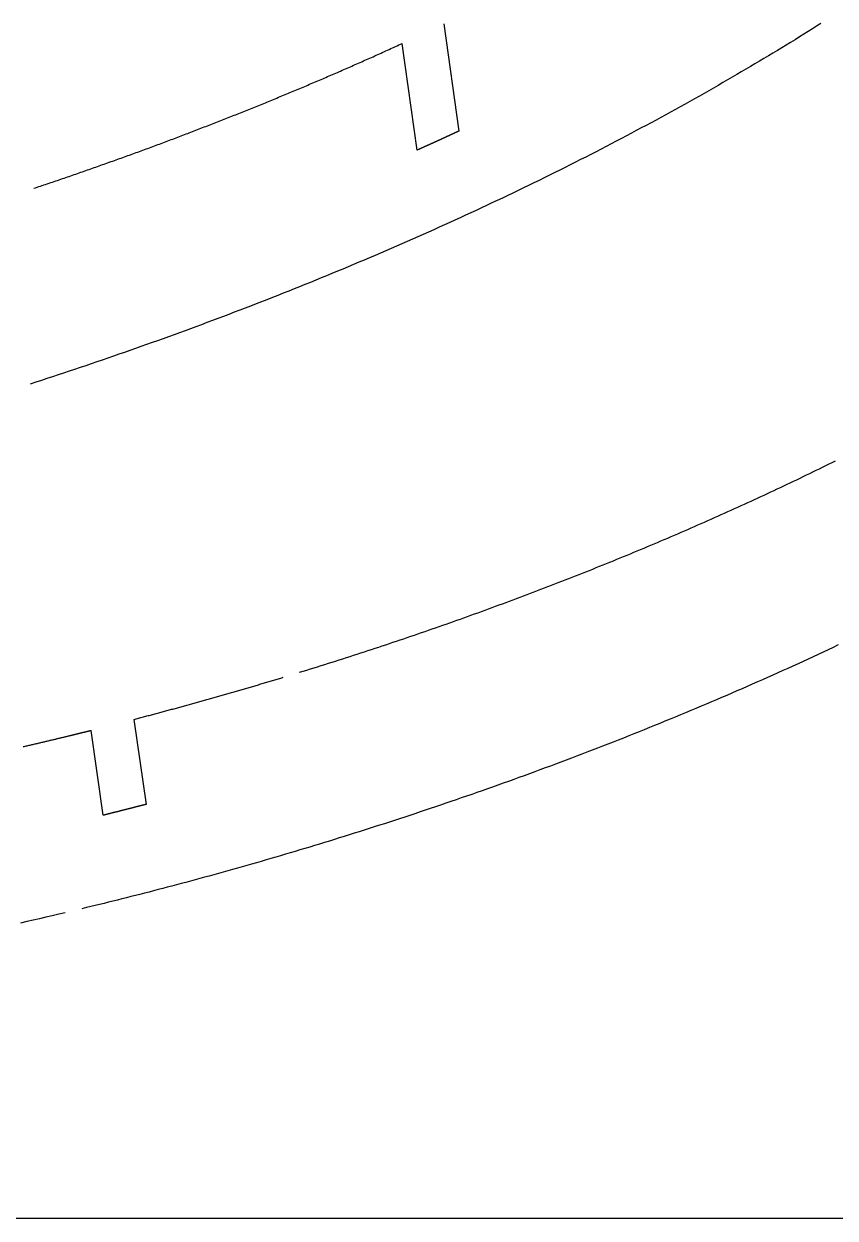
# Model space of a CAD drawing. Extents: x -513 to 387, y 75 to 375.
# Drawn here: x 304.8 to 351.9, y 75.3 to 144.6 of the extents above; entities that cross this region are included whole.
import ezdxf

# ---------------------------------------------------------------- set-up
doc = ezdxf.new("R2010")
doc.units = 0
doc.layers.get('0').update_dxf_attribs({"linetype": 'CONTINUOUS'})
doc.layers.add('CADRE', color=1, linetype='CONTINUOUS')

msp = doc.modelspace()

# ---------------------------------------------------------------- linework, layer by layer
for p, q in [((329.215, 144.57), (330.088, 138.351)), ((327.656, 137.24), (326.786, 143.432)), ((311.219, 104.207), (311.932, 99.277)), ((309.444, 98.645), (308.731, 103.571))]:
    msp.add_line(p, q)
for points in [[(351.094, 144.591, 0), (350.845, 144.434, 0), (350.596, 144.278, 0), (350.346, 144.122, 0), (350.095, 143.966, 0), (349.843, 143.81, 0), (349.59, 143.653, 0), (349.335, 143.497, 0), (349.08, 143.341, 0), (348.824, 143.185, 0), (348.567, 143.029, 0), (348.309, 142.873, 0), (348.049, 142.717, 0), (347.789, 142.561, 0), (347.528, 142.405, 0), (347.266, 142.249, 0), (347.003, 142.093, 0), (346.738, 141.937, 0), (346.473, 141.781, 0), (346.207, 141.625, 0), (345.94, 141.47, 0), (345.671, 141.314, 0), (345.402, 141.159, 0), (345.132, 141.003, 0), (344.861, 140.848, 0), (344.588, 140.692, 0), (344.315, 140.537, 0), (344.04, 140.382, 0), (343.765, 140.227, 0), (343.489, 140.072, 0), (343.211, 139.917, 0), (342.933, 139.762, 0), (342.653, 139.608, 0), (342.373, 139.453, 0), (342.091, 139.298, 0), (341.808, 139.144, 0), (341.525, 138.99, 0), (341.24, 138.836, 0), (340.954, 138.682, 0), (340.668, 138.528, 0), (340.38, 138.374, 0), (340.091, 138.22, 0), (339.801, 138.067, 0), (339.51, 137.914, 0), (339.218, 137.76, 0), (338.925, 137.607, 0), (338.631, 137.454, 0), (338.336, 137.301, 0), (338.04, 137.149, 0), (337.743, 136.996, 0), (337.445, 136.844, 0), (337.146, 136.692, 0), (336.846, 136.54, 0), (336.545, 136.389, 0), (336.244, 136.238, 0), (335.943, 136.087, 0), (335.641, 135.937, 0), (335.339, 135.788, 0), (335.037, 135.639, 0), (334.735, 135.49, 0), (334.432, 135.342, 0), (334.129, 135.195, 0), (333.825, 135.048, 0), (333.522, 134.901, 0), (333.218, 134.755, 0), (332.913, 134.61, 0), (332.609, 134.465, 0), (332.304, 134.32, 0), (331.999, 134.176, 0), (331.693, 134.033, 0), (331.388, 133.89, 0), (331.081, 133.747, 0), (330.775, 133.605, 0), (330.469, 133.464, 0), (330.162, 133.323, 0), (329.854, 133.182, 0), (329.547, 133.042, 0), (329.239, 132.902, 0), (328.931, 132.763, 0), (328.623, 132.625, 0), (328.314, 132.487, 0), (328.006, 132.349, 0), (327.697, 132.212, 0), (327.387, 132.075, 0), (327.078, 131.939, 0), (326.768, 131.803, 0), (326.458, 131.668, 0), (326.147, 131.533, 0), (325.837, 131.399, 0), (325.526, 131.265, 0), (325.215, 131.132, 0), (324.903, 130.999, 0), (324.592, 130.866, 0), (324.28, 130.734, 0), (323.968, 130.603, 0), (323.656, 130.472, 0), (323.343, 130.342, 0), (323.03, 130.212, 0), (322.717, 130.082, 0), (322.404, 129.953, 0), (322.091, 129.825, 0), (321.777, 129.696, 0), (321.463, 129.569, 0), (321.149, 129.442, 0), (320.834, 129.315, 0), (320.52, 129.189, 0), (320.205, 129.063, 0), (319.89, 128.938, 0), (319.575, 128.813, 0), (319.259, 128.688, 0), (318.944, 128.565, 0), (318.628, 128.441, 0), (318.312, 128.318, 0), (317.996, 128.196, 0), (317.679, 128.074, 0), (317.363, 127.952, 0), (317.046, 127.831, 0), (316.729, 127.71, 0), (316.411, 127.59, 0), (316.094, 127.471, 0), (315.776, 127.351, 0), (315.459, 127.233, 0), (315.141, 127.114, 0), (314.823, 126.996, 0), (314.504, 126.879, 0), (314.186, 126.762, 0), (313.867, 126.645, 0), (313.548, 126.529, 0), (313.229, 126.414, 0), (312.91, 126.299, 0), (312.591, 126.184, 0), (312.271, 126.07, 0), (311.951, 125.956, 0), (311.632, 125.843, 0), (311.312, 125.73, 0), (310.991, 125.617, 0), (310.671, 125.505, 0), (310.351, 125.394, 0), (310.03, 125.283, 0), (309.709, 125.172, 0), (309.388, 125.062, 0), (309.067, 124.952, 0), (308.746, 124.843, 0), (308.425, 124.734, 0), (308.103, 124.626, 0), (307.782, 124.518, 0), (307.46, 124.41, 0), (307.138, 124.303, 0), (306.816, 124.197, 0), (306.494, 124.091, 0), (306.171, 123.985, 0), (305.849, 123.88, 0), (305.527, 123.775, 0), (305.204, 123.67, 0)], [(305.415, 135.027, 0), (305.513, 135.06, 0), (305.61, 135.093, 0), (305.708, 135.125, 0), (305.805, 135.158, 0), (305.903, 135.191, 0), (306, 135.224, 0), (306.098, 135.257, 0), (306.195, 135.29, 0), (306.293, 135.323, 0), (306.39, 135.356, 0), (306.488, 135.389, 0), (306.585, 135.422, 0), (306.682, 135.455, 0), (306.78, 135.488, 0), (306.877, 135.521, 0), (306.975, 135.555, 0), (307.072, 135.588, 0), (307.169, 135.621, 0), (307.267, 135.655, 0), (307.364, 135.688, 0), (307.462, 135.722, 0), (307.559, 135.755, 0), (307.656, 135.789, 0), (307.754, 135.823, 0), (307.851, 135.856, 0), (307.948, 135.89, 0), (308.045, 135.924, 0), (308.143, 135.958, 0), (308.24, 135.992, 0), (308.337, 136.025, 0), (308.434, 136.059, 0), (308.532, 136.093, 0), (308.629, 136.127, 0), (308.726, 136.162, 0), (308.823, 136.196, 0), (308.92, 136.23, 0), (309.018, 136.264, 0), (309.115, 136.298, 0), (309.212, 136.333, 0), (309.309, 136.367, 0), (309.406, 136.401, 0), (309.503, 136.436, 0), (309.6, 136.47, 0), (309.697, 136.505, 0), (309.794, 136.54, 0), (309.892, 136.574, 0), (309.989, 136.609, 0), (310.086, 136.644, 0), (310.183, 136.678, 0), (310.28, 136.713, 0), (310.377, 136.748, 0), (310.474, 136.783, 0), (310.571, 136.818, 0), (310.667, 136.853, 0), (310.764, 136.888, 0), (310.861, 136.923, 0), (310.958, 136.958, 0), (311.055, 136.993, 0), (311.152, 137.028, 0), (311.249, 137.064, 0), (311.346, 137.099, 0), (311.443, 137.134, 0), (311.539, 137.17, 0), (311.636, 137.205, 0), (311.733, 137.241, 0), (311.83, 137.276, 0), (311.926, 137.312, 0), (312.023, 137.347, 0), (312.12, 137.383, 0), (312.217, 137.419, 0), (312.313, 137.455, 0), (312.41, 137.49, 0), (312.507, 137.526, 0), (312.603, 137.562, 0), (312.7, 137.598, 0), (312.797, 137.634, 0), (312.893, 137.67, 0), (312.99, 137.706, 0), (313.086, 137.742, 0), (313.183, 137.779, 0), (313.28, 137.815, 0), (313.376, 137.851, 0), (313.473, 137.887, 0), (313.569, 137.924, 0), (313.666, 137.96, 0), (313.762, 137.997, 0), (313.859, 138.033, 0), (313.955, 138.07, 0), (314.051, 138.106, 0), (314.148, 138.143, 0), (314.244, 138.18, 0), (314.341, 138.216, 0), (314.437, 138.253, 0), (314.533, 138.29, 0), (314.629, 138.327, 0), (314.726, 138.364, 0), (314.822, 138.401, 0), (314.918, 138.438, 0), (315.015, 138.475, 0), (315.111, 138.512, 0), (315.207, 138.549, 0), (315.303, 138.586, 0), (315.399, 138.623, 0), (315.496, 138.661, 0), (315.592, 138.698, 0), (315.688, 138.735, 0), (315.784, 138.773, 0), (315.88, 138.81, 0), (315.976, 138.848, 0), (316.072, 138.885, 0), (316.168, 138.923, 0), (316.264, 138.96, 0), (316.36, 138.998, 0), (316.456, 139.036, 0), (316.552, 139.074, 0), (316.648, 139.112, 0), (316.744, 139.149, 0), (316.84, 139.187, 0), (316.936, 139.225, 0), (317.032, 139.263, 0), (317.127, 139.301, 0), (317.223, 139.34, 0), (317.319, 139.378, 0), (317.415, 139.416, 0), (317.511, 139.454, 0), (317.606, 139.492, 0), (317.702, 139.531, 0), (317.798, 139.569, 0), (317.893, 139.608, 0), (317.989, 139.646, 0), (318.085, 139.685, 0), (318.18, 139.723, 0), (318.276, 139.762, 0), (318.372, 139.801, 0), (318.467, 139.839, 0), (318.563, 139.878, 0), (318.658, 139.917, 0), (318.754, 139.956, 0), (318.849, 139.995, 0), (318.945, 140.034, 0), (319.04, 140.073, 0), (319.135, 140.112, 0), (319.231, 140.151, 0), (319.326, 140.19, 0), (319.422, 140.229, 0), (319.517, 140.268, 0), (319.612, 140.308, 0), (319.708, 140.347, 0), (319.803, 140.386, 0), (319.898, 140.426, 0), (319.993, 140.465, 0), (320.088, 140.505, 0), (320.184, 140.544, 0), (320.279, 140.584, 0), (320.374, 140.624, 0), (320.469, 140.663, 0), (320.564, 140.703, 0), (320.659, 140.743, 0), (320.754, 140.783, 0), (320.849, 140.823, 0), (320.944, 140.863, 0), (321.039, 140.903, 0), (321.134, 140.943, 0), (321.229, 140.983, 0), (321.324, 141.023, 0), (321.419, 141.063, 0), (321.514, 141.103, 0), (321.609, 141.143, 0), (321.703, 141.184, 0), (321.798, 141.224, 0), (321.893, 141.265, 0), (321.988, 141.305, 0), (322.082, 141.346, 0), (322.177, 141.386, 0), (322.272, 141.427, 0), (322.366, 141.467, 0), (322.461, 141.508, 0), (322.556, 141.549, 0), (322.65, 141.59, 0), (322.745, 141.63, 0), (322.839, 141.671, 0), (322.934, 141.712, 0), (323.028, 141.753, 0), (323.123, 141.794, 0), (323.217, 141.835, 0), (323.312, 141.877, 0), (323.406, 141.918, 0), (323.5, 141.959, 0), (323.595, 142, 0), (323.689, 142.042, 0), (323.783, 142.083, 0), (323.878, 142.124, 0), (323.972, 142.166, 0), (324.066, 142.207, 0), (324.16, 142.249, 0), (324.254, 142.291, 0), (324.348, 142.332, 0), (324.443, 142.374, 0), (324.537, 142.416, 0), (324.631, 142.457, 0), (324.725, 142.499, 0), (324.819, 142.541, 0), (324.913, 142.583, 0), (325.007, 142.625, 0), (325.1, 142.667, 0), (325.194, 142.709, 0), (325.288, 142.751, 0), (325.382, 142.794, 0), (325.476, 142.836, 0), (325.57, 142.878, 0), (325.663, 142.921, 0), (325.757, 142.963, 0), (325.851, 143.005, 0), (325.945, 143.048, 0), (326.038, 143.09, 0), (326.132, 143.133, 0), (326.225, 143.176, 0), (326.319, 143.218, 0), (326.412, 143.261, 0), (326.506, 143.304, 0), (326.599, 143.347, 0), (326.693, 143.389, 0), (326.786, 143.432, 0)], [(330.088, 138.351, 0), (330.081, 138.347, 0), (330.073, 138.344, 0), (330.065, 138.34, 0), (330.058, 138.337, 0), (330.05, 138.333, 0), (330.043, 138.33, 0), (330.035, 138.326, 0), (330.027, 138.323, 0), (330.02, 138.319, 0), (330.012, 138.316, 0), (330.005, 138.312, 0), (329.997, 138.309, 0), (329.989, 138.305, 0), (329.982, 138.302, 0), (329.974, 138.298, 0), (329.967, 138.295, 0), (329.959, 138.291, 0), (329.951, 138.287, 0), (329.944, 138.284, 0), (329.936, 138.28, 0), (329.929, 138.277, 0), (329.921, 138.273, 0), (329.913, 138.27, 0), (329.906, 138.266, 0), (329.898, 138.263, 0), (329.891, 138.259, 0), (329.883, 138.256, 0), (329.875, 138.252, 0), (329.868, 138.249, 0), (329.86, 138.245, 0), (329.853, 138.242, 0), (329.845, 138.238, 0), (329.837, 138.235, 0), (329.83, 138.231, 0), (329.822, 138.228, 0), (329.815, 138.224, 0), (329.807, 138.22, 0), (329.799, 138.217, 0), (329.792, 138.213, 0), (329.784, 138.21, 0), (329.776, 138.206, 0), (329.769, 138.203, 0), (329.761, 138.199, 0), (329.754, 138.196, 0), (329.746, 138.192, 0), (329.738, 138.189, 0), (329.731, 138.185, 0), (329.723, 138.182, 0), (329.716, 138.178, 0), (329.708, 138.175, 0), (329.7, 138.171, 0), (329.693, 138.168, 0), (329.685, 138.164, 0), (329.678, 138.161, 0), (329.67, 138.157, 0), (329.662, 138.154, 0), (329.655, 138.15, 0), (329.647, 138.147, 0), (329.64, 138.143, 0), (329.632, 138.14, 0), (329.624, 138.136, 0), (329.617, 138.133, 0), (329.609, 138.129, 0), (329.602, 138.125, 0), (329.594, 138.122, 0), (329.586, 138.118, 0), (329.579, 138.115, 0), (329.571, 138.111, 0), (329.563, 138.108, 0), (329.556, 138.104, 0), (329.548, 138.101, 0), (329.541, 138.097, 0), (329.533, 138.094, 0), (329.525, 138.09, 0), (329.518, 138.087, 0), (329.51, 138.083, 0), (329.503, 138.08, 0), (329.495, 138.076, 0), (329.487, 138.073, 0), (329.48, 138.069, 0), (329.472, 138.066, 0), (329.465, 138.062, 0), (329.457, 138.059, 0), (329.449, 138.055, 0), (329.442, 138.052, 0), (329.434, 138.048, 0), (329.426, 138.045, 0), (329.419, 138.041, 0), (329.411, 138.038, 0), (329.404, 138.034, 0), (329.396, 138.031, 0), (329.388, 138.027, 0), (329.381, 138.024, 0), (329.373, 138.02, 0), (329.366, 138.017, 0), (329.358, 138.013, 0), (329.35, 138.01, 0), (329.343, 138.006, 0), (329.335, 138.003, 0), (329.328, 137.999, 0), (329.32, 137.996, 0), (329.312, 137.992, 0), (329.305, 137.989, 0), (329.297, 137.985, 0), (329.289, 137.982, 0), (329.282, 137.978, 0), (329.274, 137.975, 0), (329.267, 137.971, 0), (329.259, 137.968, 0), (329.251, 137.964, 0), (329.244, 137.961, 0), (329.236, 137.957, 0), (329.229, 137.954, 0), (329.221, 137.95, 0), (329.213, 137.947, 0), (329.206, 137.943, 0), (329.198, 137.94, 0), (329.19, 137.936, 0), (329.183, 137.933, 0), (329.175, 137.929, 0), (329.168, 137.926, 0), (329.16, 137.922, 0), (329.152, 137.919, 0), (329.145, 137.915, 0), (329.137, 137.912, 0), (329.129, 137.908, 0), (329.122, 137.905, 0), (329.114, 137.901, 0), (329.107, 137.898, 0), (329.099, 137.894, 0), (329.091, 137.891, 0), (329.084, 137.887, 0), (329.076, 137.884, 0), (329.069, 137.88, 0), (329.061, 137.877, 0), (329.053, 137.873, 0), (329.046, 137.87, 0), (329.038, 137.866, 0), (329.03, 137.863, 0), (329.023, 137.859, 0), (329.015, 137.856, 0), (329.008, 137.852, 0), (329, 137.849, 0), (328.992, 137.845, 0), (328.985, 137.842, 0), (328.977, 137.838, 0), (328.969, 137.835, 0), (328.962, 137.831, 0), (328.954, 137.828, 0), (328.947, 137.825, 0), (328.939, 137.821, 0), (328.931, 137.818, 0), (328.924, 137.814, 0), (328.916, 137.811, 0), (328.908, 137.807, 0), (328.901, 137.804, 0), (328.893, 137.8, 0), (328.886, 137.797, 0), (328.878, 137.793, 0), (328.87, 137.79, 0), (328.863, 137.786, 0), (328.855, 137.783, 0), (328.847, 137.779, 0), (328.84, 137.776, 0), (328.832, 137.772, 0), (328.825, 137.769, 0), (328.817, 137.765, 0), (328.809, 137.762, 0), (328.802, 137.758, 0), (328.794, 137.755, 0), (328.786, 137.751, 0), (328.779, 137.748, 0), (328.771, 137.744, 0), (328.764, 137.741, 0), (328.756, 137.737, 0), (328.748, 137.734, 0), (328.741, 137.731, 0), (328.733, 137.727, 0), (328.725, 137.724, 0), (328.718, 137.72, 0), (328.71, 137.717, 0), (328.703, 137.713, 0), (328.695, 137.71, 0), (328.687, 137.706, 0), (328.68, 137.703, 0), (328.672, 137.699, 0), (328.664, 137.696, 0), (328.657, 137.692, 0), (328.649, 137.689, 0), (328.642, 137.685, 0), (328.634, 137.682, 0), (328.626, 137.678, 0), (328.619, 137.675, 0), (328.611, 137.671, 0), (328.603, 137.668, 0), (328.596, 137.664, 0), (328.588, 137.661, 0), (328.581, 137.658, 0), (328.573, 137.654, 0), (328.565, 137.651, 0), (328.558, 137.647, 0), (328.55, 137.644, 0), (328.542, 137.64, 0), (328.535, 137.637, 0), (328.527, 137.633, 0), (328.519, 137.63, 0), (328.512, 137.626, 0), (328.504, 137.623, 0), (328.497, 137.619, 0), (328.489, 137.616, 0), (328.481, 137.612, 0), (328.474, 137.609, 0), (328.466, 137.606, 0), (328.458, 137.602, 0), (328.451, 137.599, 0), (328.443, 137.595, 0), (328.436, 137.592, 0), (328.428, 137.588, 0), (328.42, 137.585, 0), (328.413, 137.581, 0), (328.405, 137.578, 0), (328.397, 137.574, 0), (328.39, 137.571, 0), (328.382, 137.567, 0), (328.374, 137.564, 0), (328.367, 137.56, 0), (328.359, 137.557, 0), (328.352, 137.554, 0), (328.344, 137.55, 0), (328.336, 137.547, 0), (328.329, 137.543, 0), (328.321, 137.54, 0), (328.313, 137.536, 0), (328.306, 137.533, 0), (328.298, 137.529, 0), (328.29, 137.526, 0), (328.283, 137.522, 0), (328.275, 137.519, 0), (328.268, 137.516, 0), (328.26, 137.512, 0), (328.252, 137.509, 0), (328.245, 137.505, 0), (328.237, 137.502, 0), (328.229, 137.498, 0), (328.222, 137.495, 0), (328.214, 137.491, 0), (328.206, 137.488, 0), (328.199, 137.484, 0), (328.191, 137.481, 0), (328.184, 137.478, 0), (328.176, 137.474, 0), (328.168, 137.471, 0), (328.161, 137.467, 0), (328.153, 137.464, 0), (328.145, 137.46, 0), (328.138, 137.457, 0), (328.13, 137.453, 0), (328.122, 137.45, 0), (328.115, 137.446, 0), (328.107, 137.443, 0), (328.1, 137.44, 0), (328.092, 137.436, 0), (328.084, 137.433, 0), (328.077, 137.429, 0), (328.069, 137.426, 0), (328.061, 137.422, 0), (328.054, 137.419, 0), (328.046, 137.415, 0), (328.038, 137.412, 0), (328.031, 137.408, 0), (328.023, 137.405, 0), (328.015, 137.402, 0), (328.008, 137.398, 0), (328, 137.395, 0), (327.993, 137.391, 0), (327.985, 137.388, 0), (327.977, 137.384, 0), (327.97, 137.381, 0), (327.962, 137.377, 0), (327.954, 137.374, 0), (327.947, 137.371, 0), (327.939, 137.367, 0), (327.931, 137.364, 0), (327.924, 137.36, 0), (327.916, 137.357, 0), (327.908, 137.353, 0), (327.901, 137.35, 0), (327.893, 137.346, 0), (327.886, 137.343, 0), (327.878, 137.34, 0), (327.87, 137.336, 0), (327.863, 137.333, 0), (327.855, 137.329, 0), (327.847, 137.326, 0), (327.84, 137.322, 0), (327.832, 137.319, 0), (327.824, 137.316, 0), (327.817, 137.312, 0), (327.809, 137.309, 0), (327.801, 137.305, 0), (327.794, 137.302, 0), (327.786, 137.298, 0), (327.779, 137.295, 0), (327.771, 137.291, 0), (327.763, 137.288, 0), (327.756, 137.285, 0), (327.748, 137.281, 0), (327.74, 137.278, 0), (327.733, 137.274, 0), (327.725, 137.271, 0), (327.717, 137.267, 0), (327.71, 137.264, 0), (327.702, 137.261, 0), (327.694, 137.257, 0), (327.687, 137.254, 0), (327.679, 137.25, 0), (327.671, 137.247, 0), (327.664, 137.243, 0), (327.656, 137.24, 0)], [(320.837, 106.94, 0), (321.047, 107.005, 0), (321.256, 107.07, 0), (321.466, 107.135, 0), (321.675, 107.2, 0), (321.885, 107.265, 0), (322.094, 107.331, 0), (322.303, 107.397, 0), (322.512, 107.462, 0), (322.721, 107.529, 0), (322.93, 107.595, 0), (323.138, 107.661, 0), (323.347, 107.728, 0), (323.555, 107.795, 0), (323.764, 107.862, 0), (323.972, 107.929, 0), (324.18, 107.997, 0), (324.388, 108.064, 0), (324.596, 108.132, 0), (324.804, 108.2, 0), (325.012, 108.268, 0), (325.22, 108.337, 0), (325.427, 108.405, 0), (325.635, 108.474, 0), (325.842, 108.543, 0), (326.049, 108.612, 0), (326.257, 108.681, 0), (326.464, 108.751, 0), (326.67, 108.82, 0), (326.877, 108.89, 0), (327.084, 108.96, 0), (327.291, 109.03, 0), (327.497, 109.101, 0), (327.703, 109.172, 0), (327.91, 109.242, 0), (328.116, 109.313, 0), (328.322, 109.384, 0), (328.527, 109.456, 0), (328.733, 109.527, 0), (328.939, 109.599, 0), (329.144, 109.671, 0), (329.35, 109.743, 0), (329.555, 109.815, 0), (329.76, 109.888, 0), (329.965, 109.96, 0), (330.17, 110.033, 0), (330.375, 110.106, 0), (330.579, 110.179, 0), (330.784, 110.253, 0), (330.988, 110.326, 0), (331.192, 110.4, 0), (331.396, 110.474, 0), (331.6, 110.548, 0), (331.804, 110.622, 0), (332.008, 110.697, 0), (332.212, 110.771, 0), (332.415, 110.846, 0), (332.618, 110.921, 0), (332.821, 110.996, 0), (333.024, 111.072, 0), (333.227, 111.147, 0), (333.43, 111.223, 0), (333.633, 111.299, 0), (333.835, 111.375, 0), (334.037, 111.451, 0), (334.24, 111.528, 0), (334.442, 111.604, 0), (334.644, 111.681, 0), (334.845, 111.758, 0), (335.047, 111.835, 0), (335.248, 111.912, 0), (335.45, 111.99, 0), (335.651, 112.068, 0), (335.852, 112.146, 0), (336.053, 112.224, 0), (336.253, 112.302, 0), (336.454, 112.38, 0), (336.654, 112.459, 0), (336.855, 112.538, 0), (337.055, 112.617, 0), (337.255, 112.696, 0), (337.455, 112.775, 0), (337.654, 112.854, 0), (337.854, 112.934, 0), (338.053, 113.014, 0), (338.252, 113.094, 0), (338.451, 113.174, 0), (338.65, 113.254, 0), (338.849, 113.335, 0), (339.047, 113.416, 0), (339.246, 113.497, 0), (339.444, 113.578, 0), (339.642, 113.659, 0), (339.84, 113.74, 0), (340.037, 113.822, 0), (340.235, 113.904, 0), (340.432, 113.986, 0), (340.63, 114.068, 0), (340.827, 114.15, 0), (341.023, 114.233, 0), (341.22, 114.315, 0), (341.417, 114.398, 0), (341.613, 114.481, 0), (341.809, 114.564, 0), (342.005, 114.647, 0), (342.201, 114.731, 0), (342.397, 114.815, 0), (342.592, 114.898, 0), (342.787, 114.982, 0), (342.983, 115.067, 0), (343.178, 115.151, 0), (343.372, 115.236, 0), (343.567, 115.32, 0), (343.761, 115.405, 0), (343.956, 115.49, 0), (344.15, 115.575, 0), (344.343, 115.661, 0), (344.537, 115.746, 0), (344.731, 115.832, 0), (344.924, 115.918, 0), (345.117, 116.004, 0), (345.31, 116.09, 0), (345.503, 116.177, 0), (345.695, 116.263, 0), (345.888, 116.35, 0), (346.08, 116.437, 0), (346.272, 116.524, 0), (346.464, 116.611, 0), (346.655, 116.699, 0), (346.847, 116.786, 0), (347.038, 116.874, 0), (347.229, 116.962, 0), (347.42, 117.05, 0), (347.61, 117.138, 0), (347.801, 117.226, 0), (347.991, 117.315, 0), (348.181, 117.404, 0), (348.371, 117.493, 0), (348.56, 117.582, 0), (348.75, 117.671, 0), (348.939, 117.76, 0), (349.128, 117.85, 0), (349.317, 117.94, 0), (349.506, 118.029, 0), (349.694, 118.119, 0), (349.882, 118.21, 0), (350.07, 118.3, 0), (350.258, 118.391, 0), (350.446, 118.481, 0), (350.633, 118.572, 0), (350.82, 118.663, 0), (351.007, 118.754, 0), (351.194, 118.846, 0), (351.38, 118.937, 0), (351.567, 119.029, 0), (351.753, 119.121, 0), (351.939, 119.213, 0)], [(352.102, 108.526, 0), (351.811, 108.388, 0), (351.519, 108.251, 0), (351.228, 108.115, 0), (350.936, 107.979, 0), (350.643, 107.843, 0), (350.351, 107.707, 0), (350.057, 107.573, 0), (349.764, 107.438, 0), (349.471, 107.304, 0), (349.177, 107.17, 0), (348.882, 107.037, 0), (348.588, 106.905, 0), (348.293, 106.772, 0), (347.998, 106.64, 0), (347.703, 106.509, 0), (347.407, 106.378, 0), (347.111, 106.248, 0), (346.815, 106.117, 0), (346.518, 105.988, 0), (346.222, 105.859, 0), (345.925, 105.73, 0), (345.627, 105.601, 0), (345.33, 105.473, 0), (345.032, 105.346, 0), (344.734, 105.219, 0), (344.436, 105.092, 0), (344.138, 104.966, 0), (343.839, 104.84, 0), (343.54, 104.715, 0), (343.241, 104.59, 0), (342.941, 104.466, 0), (342.642, 104.342, 0), (342.342, 104.218, 0), (342.042, 104.095, 0), (341.741, 103.973, 0), (341.441, 103.851, 0), (341.14, 103.729, 0), (340.839, 103.607, 0), (340.538, 103.487, 0), (340.237, 103.366, 0), (339.936, 103.246, 0), (339.634, 103.127, 0), (339.332, 103.008, 0), (339.03, 102.889, 0), (338.728, 102.771, 0), (338.426, 102.653, 0), (338.123, 102.536, 0), (337.82, 102.419, 0), (337.517, 102.302, 0), (337.214, 102.186, 0), (336.911, 102.071, 0), (336.608, 101.956, 0), (336.304, 101.841, 0), (336.001, 101.727, 0), (335.697, 101.613, 0), (335.393, 101.5, 0), (335.089, 101.387, 0), (334.785, 101.275, 0), (334.481, 101.163, 0), (334.176, 101.051, 0), (333.872, 100.94, 0), (333.567, 100.83, 0), (333.262, 100.719, 0), (332.957, 100.61, 0), (332.652, 100.5, 0), (332.347, 100.392, 0), (332.042, 100.283, 0), (331.737, 100.176, 0), (331.433, 100.068, 0), (331.129, 99.962, 0), (330.826, 99.856, 0), (330.523, 99.751, 0), (330.221, 99.647, 0), (329.92, 99.543, 0), (329.619, 99.439, 0), (329.318, 99.337, 0), (329.019, 99.235, 0), (328.719, 99.134, 0), (328.421, 99.033, 0), (328.123, 98.933, 0), (327.825, 98.834, 0), (327.528, 98.735, 0), (327.232, 98.637, 0), (326.936, 98.539, 0), (326.641, 98.442, 0), (326.346, 98.346, 0), (326.052, 98.25, 0), (325.758, 98.155, 0), (325.466, 98.061, 0), (325.173, 97.967, 0), (324.881, 97.874, 0), (324.59, 97.781, 0), (324.3, 97.689, 0), (324.01, 97.597, 0), (323.72, 97.507, 0), (323.431, 97.416, 0), (323.143, 97.327, 0), (322.855, 97.238, 0), (322.568, 97.149, 0), (322.282, 97.061, 0), (321.996, 96.974, 0), (321.711, 96.887, 0), (321.426, 96.801, 0), (321.142, 96.715, 0), (320.858, 96.63, 0), (320.575, 96.546, 0), (320.293, 96.462, 0), (320.011, 96.378, 0), (319.73, 96.295, 0), (319.449, 96.213, 0), (319.169, 96.131, 0), (318.89, 96.05, 0), (318.611, 95.969, 0), (318.332, 95.889, 0), (318.055, 95.81, 0), (317.778, 95.731, 0), (317.501, 95.652, 0), (317.225, 95.574, 0), (316.95, 95.497, 0), (316.676, 95.42, 0), (316.401, 95.343, 0), (316.128, 95.267, 0), (315.855, 95.192, 0), (315.583, 95.117, 0), (315.311, 95.043, 0), (315.04, 94.969, 0), (314.77, 94.896, 0), (314.5, 94.823, 0), (314.23, 94.751, 0), (313.962, 94.679, 0), (313.694, 94.608, 0), (313.426, 94.537, 0), (313.16, 94.466, 0), (312.893, 94.396, 0), (312.628, 94.327, 0), (312.363, 94.258, 0), (312.098, 94.19, 0), (311.834, 94.122, 0), (311.571, 94.054, 0), (311.309, 93.987, 0), (311.047, 93.921, 0), (310.785, 93.855, 0), (310.525, 93.789, 0), (310.265, 93.724, 0), (310.005, 93.659, 0), (309.746, 93.595, 0), (309.488, 93.531, 0), (309.23, 93.468, 0), (308.973, 93.405, 0), (308.717, 93.343, 0), (308.461, 93.281, 0), (308.206, 93.219, 0)], [(311.219, 104.207, 0), (311.287, 104.225, 0), (311.356, 104.243, 0), (311.425, 104.261, 0), (311.493, 104.279, 0), (311.562, 104.297, 0), (311.63, 104.315, 0), (311.699, 104.333, 0), (311.768, 104.351, 0), (311.836, 104.369, 0), (311.905, 104.387, 0), (311.973, 104.406, 0), (312.042, 104.424, 0), (312.11, 104.442, 0), (312.179, 104.46, 0), (312.248, 104.478, 0), (312.316, 104.497, 0), (312.385, 104.515, 0), (312.453, 104.533, 0), (312.522, 104.552, 0), (312.59, 104.57, 0), (312.659, 104.588, 0), (312.727, 104.607, 0), (312.796, 104.625, 0), (312.864, 104.643, 0), (312.933, 104.662, 0), (313.001, 104.68, 0), (313.07, 104.699, 0), (313.138, 104.717, 0), (313.207, 104.736, 0), (313.275, 104.754, 0), (313.344, 104.773, 0), (313.412, 104.791, 0), (313.48, 104.81, 0), (313.549, 104.829, 0), (313.617, 104.847, 0), (313.686, 104.866, 0), (313.754, 104.885, 0), (313.823, 104.903, 0), (313.891, 104.922, 0), (313.959, 104.941, 0), (314.028, 104.96, 0), (314.096, 104.978, 0), (314.164, 104.997, 0), (314.233, 105.016, 0), (314.301, 105.035, 0), (314.37, 105.054, 0), (314.438, 105.073, 0), (314.506, 105.091, 0), (314.575, 105.11, 0), (314.643, 105.129, 0), (314.711, 105.148, 0), (314.78, 105.167, 0), (314.848, 105.186, 0), (314.916, 105.205, 0), (314.984, 105.224, 0), (315.053, 105.243, 0), (315.121, 105.263, 0), (315.189, 105.282, 0), (315.257, 105.301, 0), (315.326, 105.32, 0), (315.394, 105.339, 0), (315.462, 105.358, 0), (315.53, 105.377, 0), (315.599, 105.397, 0), (315.667, 105.416, 0), (315.735, 105.435, 0), (315.803, 105.454, 0), (315.871, 105.474, 0), (315.94, 105.493, 0), (316.008, 105.512, 0), (316.076, 105.532, 0), (316.144, 105.551, 0), (316.212, 105.571, 0), (316.28, 105.59, 0), (316.349, 105.61, 0), (316.417, 105.629, 0), (316.485, 105.648, 0), (316.553, 105.668, 0), (316.621, 105.688, 0), (316.689, 105.707, 0), (316.757, 105.727, 0), (316.825, 105.746, 0), (316.893, 105.766, 0), (316.962, 105.785, 0), (317.03, 105.805, 0), (317.098, 105.825, 0), (317.166, 105.844, 0), (317.234, 105.864, 0), (317.302, 105.884, 0), (317.37, 105.904, 0), (317.438, 105.923, 0), (317.506, 105.943, 0), (317.574, 105.963, 0), (317.642, 105.983, 0), (317.71, 106.003, 0), (317.778, 106.023, 0), (317.846, 106.042, 0), (317.914, 106.062, 0), (317.982, 106.082, 0), (318.05, 106.102, 0), (318.117, 106.122, 0), (318.185, 106.142, 0), (318.253, 106.162, 0), (318.321, 106.182, 0), (318.389, 106.202, 0), (318.457, 106.222, 0), (318.525, 106.243, 0), (318.593, 106.263, 0), (318.661, 106.283, 0), (318.728, 106.303, 0), (318.796, 106.323, 0), (318.864, 106.343, 0), (318.932, 106.363, 0), (319, 106.384, 0), (319.068, 106.404, 0), (319.135, 106.424, 0), (319.203, 106.445, 0), (319.271, 106.465, 0), (319.339, 106.485, 0), (319.407, 106.506, 0), (319.474, 106.526, 0), (319.542, 106.546, 0), (319.61, 106.567, 0), (319.678, 106.587, 0), (319.745, 106.608, 0), (319.813, 106.628, 0), (319.881, 106.649, 0)], [(304.803, 102.627, 0), (304.86, 102.64, 0), (304.917, 102.653, 0), (304.973, 102.666, 0), (305.029, 102.679, 0), (305.085, 102.692, 0), (305.14, 102.705, 0), (305.195, 102.717, 0), (305.249, 102.73, 0), (305.304, 102.743, 0), (305.357, 102.755, 0), (305.411, 102.768, 0), (305.464, 102.78, 0), (305.517, 102.793, 0), (305.569, 102.805, 0), (305.621, 102.817, 0), (305.673, 102.829, 0), (305.724, 102.841, 0), (305.775, 102.853, 0), (305.826, 102.865, 0), (305.876, 102.877, 0), (305.927, 102.889, 0), (305.976, 102.901, 0), (306.026, 102.913, 0), (306.075, 102.924, 0), (306.123, 102.936, 0), (306.171, 102.947, 0), (306.219, 102.959, 0), (306.267, 102.97, 0), (306.314, 102.981, 0), (306.361, 102.992, 0), (306.408, 103.004, 0), (306.454, 103.015, 0), (306.5, 103.026, 0), (306.546, 103.036, 0), (306.591, 103.047, 0), (306.636, 103.058, 0), (306.68, 103.069, 0), (306.724, 103.079, 0), (306.768, 103.09, 0), (306.812, 103.1, 0), (306.855, 103.111, 0), (306.898, 103.121, 0), (306.94, 103.132, 0), (306.983, 103.142, 0), (307.024, 103.152, 0), (307.066, 103.162, 0), (307.107, 103.172, 0), (307.148, 103.182, 0), (307.188, 103.192, 0), (307.229, 103.201, 0), (307.268, 103.211, 0), (307.308, 103.221, 0), (307.347, 103.23, 0), (307.386, 103.24, 0), (307.424, 103.249, 0), (307.463, 103.258, 0), (307.5, 103.268, 0)], [(307.5, 103.268, 0), (307.51, 103.27, 0), (307.52, 103.272, 0), (307.529, 103.275, 0), (307.539, 103.277, 0), (307.549, 103.279, 0), (307.559, 103.282, 0), (307.568, 103.284, 0), (307.578, 103.287, 0), (307.588, 103.289, 0), (307.597, 103.291, 0), (307.607, 103.294, 0), (307.617, 103.296, 0), (307.626, 103.298, 0), (307.636, 103.301, 0), (307.646, 103.303, 0), (307.655, 103.306, 0), (307.665, 103.308, 0), (307.675, 103.31, 0), (307.685, 103.313, 0), (307.694, 103.315, 0), (307.704, 103.317, 0), (307.714, 103.32, 0), (307.723, 103.322, 0), (307.733, 103.325, 0), (307.743, 103.327, 0), (307.752, 103.329, 0), (307.762, 103.332, 0), (307.772, 103.334, 0), (307.781, 103.336, 0), (307.791, 103.339, 0), (307.801, 103.341, 0), (307.811, 103.344, 0), (307.82, 103.346, 0), (307.83, 103.348, 0), (307.84, 103.351, 0), (307.849, 103.353, 0), (307.859, 103.355, 0), (307.869, 103.358, 0), (307.878, 103.36, 0), (307.888, 103.363, 0), (307.898, 103.365, 0), (307.907, 103.367, 0), (307.917, 103.37, 0), (307.927, 103.372, 0), (307.937, 103.375, 0), (307.946, 103.377, 0), (307.956, 103.379, 0), (307.966, 103.382, 0), (307.975, 103.384, 0), (307.985, 103.386, 0), (307.995, 103.389, 0), (308.004, 103.391, 0), (308.014, 103.394, 0), (308.024, 103.396, 0), (308.033, 103.398, 0), (308.043, 103.401, 0), (308.053, 103.403, 0), (308.063, 103.406, 0), (308.072, 103.408, 0), (308.082, 103.41, 0), (308.092, 103.413, 0), (308.101, 103.415, 0), (308.111, 103.418, 0), (308.121, 103.42, 0), (308.13, 103.422, 0), (308.14, 103.425, 0), (308.15, 103.427, 0), (308.159, 103.429, 0), (308.169, 103.432, 0), (308.179, 103.434, 0), (308.189, 103.437, 0), (308.198, 103.439, 0), (308.208, 103.441, 0), (308.218, 103.444, 0), (308.227, 103.446, 0), (308.237, 103.449, 0), (308.247, 103.451, 0), (308.256, 103.453, 0), (308.266, 103.456, 0), (308.276, 103.458, 0), (308.285, 103.461, 0), (308.295, 103.463, 0), (308.305, 103.465, 0), (308.314, 103.468, 0), (308.324, 103.47, 0), (308.334, 103.473, 0), (308.344, 103.475, 0), (308.353, 103.477, 0), (308.363, 103.48, 0), (308.373, 103.482, 0), (308.382, 103.485, 0), (308.392, 103.487, 0), (308.402, 103.489, 0), (308.411, 103.492, 0), (308.421, 103.494, 0), (308.431, 103.497, 0), (308.44, 103.499, 0), (308.45, 103.502, 0), (308.46, 103.504, 0), (308.469, 103.506, 0), (308.479, 103.509, 0), (308.489, 103.511, 0), (308.499, 103.514, 0), (308.508, 103.516, 0), (308.518, 103.518, 0), (308.528, 103.521, 0), (308.537, 103.523, 0), (308.547, 103.526, 0), (308.557, 103.528, 0), (308.566, 103.53, 0), (308.576, 103.533, 0), (308.586, 103.535, 0), (308.595, 103.538, 0), (308.605, 103.54, 0), (308.615, 103.542, 0), (308.624, 103.545, 0), (308.634, 103.547, 0), (308.644, 103.55, 0), (308.654, 103.552, 0), (308.663, 103.555, 0), (308.673, 103.557, 0), (308.683, 103.559, 0), (308.692, 103.562, 0), (308.702, 103.564, 0), (308.712, 103.567, 0), (308.721, 103.569, 0), (308.731, 103.571, 0)], [(311.932, 99.277, 0), (311.925, 99.275, 0), (311.917, 99.273, 0), (311.909, 99.271, 0), (311.901, 99.269, 0), (311.893, 99.267, 0), (311.886, 99.265, 0), (311.878, 99.263, 0), (311.87, 99.26, 0), (311.862, 99.258, 0), (311.855, 99.257, 0), (311.847, 99.254, 0), (311.839, 99.252, 0), (311.831, 99.25, 0), (311.823, 99.248, 0), (311.816, 99.246, 0), (311.808, 99.244, 0), (311.8, 99.242, 0), (311.792, 99.24, 0), (311.784, 99.238, 0), (311.777, 99.236, 0), (311.769, 99.234, 0), (311.761, 99.232, 0), (311.753, 99.23, 0), (311.745, 99.228, 0), (311.738, 99.226, 0), (311.73, 99.224, 0), (311.722, 99.222, 0), (311.714, 99.22, 0), (311.707, 99.218, 0), (311.699, 99.216, 0), (311.691, 99.214, 0), (311.683, 99.212, 0), (311.675, 99.21, 0), (311.668, 99.208, 0), (311.66, 99.206, 0), (311.652, 99.204, 0), (311.644, 99.202, 0), (311.636, 99.2, 0), (311.629, 99.198, 0), (311.621, 99.196, 0), (311.613, 99.194, 0), (311.605, 99.192, 0), (311.597, 99.19, 0), (311.59, 99.188, 0), (311.582, 99.186, 0), (311.574, 99.184, 0), (311.566, 99.182, 0), (311.558, 99.18, 0), (311.551, 99.178, 0), (311.543, 99.176, 0), (311.535, 99.174, 0), (311.527, 99.172, 0), (311.519, 99.17, 0), (311.512, 99.168, 0), (311.504, 99.166, 0), (311.496, 99.164, 0), (311.488, 99.162, 0), (311.481, 99.16, 0), (311.473, 99.158, 0), (311.465, 99.156, 0), (311.457, 99.154, 0), (311.449, 99.152, 0), (311.442, 99.15, 0), (311.434, 99.148, 0), (311.426, 99.146, 0), (311.418, 99.144, 0), (311.41, 99.142, 0), (311.403, 99.14, 0), (311.395, 99.138, 0), (311.387, 99.136, 0), (311.379, 99.134, 0), (311.371, 99.132, 0), (311.364, 99.13, 0), (311.356, 99.128, 0), (311.348, 99.126, 0), (311.34, 99.124, 0), (311.332, 99.122, 0), (311.325, 99.12, 0), (311.317, 99.118, 0), (311.309, 99.116, 0), (311.301, 99.114, 0), (311.293, 99.112, 0), (311.286, 99.11, 0), (311.278, 99.108, 0), (311.27, 99.106, 0), (311.262, 99.104, 0), (311.254, 99.102, 0), (311.247, 99.1, 0), (311.239, 99.098, 0), (311.231, 99.096, 0), (311.223, 99.094, 0), (311.216, 99.092, 0), (311.208, 99.09, 0), (311.2, 99.088, 0), (311.192, 99.086, 0), (311.184, 99.084, 0), (311.177, 99.082, 0), (311.169, 99.08, 0), (311.161, 99.078, 0), (311.153, 99.076, 0), (311.145, 99.074, 0), (311.138, 99.072, 0), (311.13, 99.07, 0), (311.122, 99.068, 0), (311.114, 99.066, 0), (311.106, 99.064, 0), (311.099, 99.062, 0), (311.091, 99.06, 0), (311.083, 99.058, 0), (311.075, 99.056, 0), (311.067, 99.054, 0), (311.06, 99.052, 0), (311.052, 99.05, 0), (311.044, 99.048, 0), (311.036, 99.046, 0), (311.028, 99.044, 0), (311.021, 99.042, 0), (311.013, 99.04, 0), (311.005, 99.038, 0), (310.997, 99.036, 0), (310.989, 99.034, 0), (310.982, 99.032, 0), (310.974, 99.03, 0), (310.966, 99.028, 0), (310.958, 99.026, 0), (310.95, 99.024, 0), (310.943, 99.022, 0), (310.935, 99.02, 0), (310.927, 99.018, 0), (310.919, 99.016, 0), (310.911, 99.014, 0), (310.904, 99.012, 0), (310.896, 99.01, 0), (310.888, 99.008, 0), (310.88, 99.006, 0), (310.872, 99.004, 0), (310.865, 99.002, 0), (310.857, 99, 0), (310.849, 98.998, 0), (310.841, 98.996, 0), (310.833, 98.994, 0), (310.826, 98.992, 0), (310.818, 98.99, 0), (310.81, 98.988, 0), (310.802, 98.986, 0), (310.794, 98.984, 0), (310.787, 98.982, 0), (310.779, 98.98, 0), (310.771, 98.978, 0), (310.763, 98.976, 0), (310.755, 98.974, 0), (310.748, 98.972, 0), (310.74, 98.97, 0), (310.732, 98.968, 0), (310.724, 98.966, 0), (310.716, 98.964, 0), (310.709, 98.962, 0), (310.701, 98.96, 0), (310.693, 98.958, 0), (310.685, 98.957, 0), (310.677, 98.954, 0), (310.67, 98.953, 0), (310.662, 98.951, 0), (310.654, 98.948, 0), (310.646, 98.947, 0), (310.638, 98.945, 0), (310.631, 98.943, 0), (310.623, 98.941, 0), (310.615, 98.939, 0), (310.607, 98.937, 0), (310.599, 98.935, 0), (310.592, 98.933, 0), (310.584, 98.931, 0), (310.576, 98.929, 0), (310.568, 98.927, 0), (310.56, 98.925, 0), (310.553, 98.923, 0), (310.545, 98.921, 0), (310.537, 98.919, 0), (310.529, 98.917, 0), (310.521, 98.915, 0), (310.514, 98.913, 0), (310.506, 98.911, 0), (310.498, 98.909, 0), (310.49, 98.907, 0), (310.482, 98.905, 0), (310.475, 98.903, 0), (310.467, 98.901, 0), (310.459, 98.899, 0), (310.451, 98.897, 0), (310.443, 98.895, 0), (310.436, 98.893, 0), (310.428, 98.891, 0), (310.42, 98.889, 0), (310.412, 98.887, 0), (310.404, 98.885, 0), (310.397, 98.883, 0), (310.389, 98.881, 0), (310.381, 98.879, 0), (310.373, 98.877, 0), (310.365, 98.876, 0), (310.358, 98.874, 0), (310.35, 98.871, 0), (310.342, 98.87, 0), (310.334, 98.868, 0), (310.326, 98.866, 0), (310.319, 98.864, 0), (310.311, 98.862, 0), (310.303, 98.86, 0), (310.295, 98.858, 0), (310.287, 98.856, 0), (310.28, 98.854, 0), (310.272, 98.852, 0), (310.264, 98.85, 0), (310.256, 98.848, 0), (310.248, 98.846, 0), (310.24, 98.844, 0), (310.233, 98.842, 0), (310.225, 98.84, 0), (310.217, 98.838, 0), (310.209, 98.836, 0), (310.201, 98.834, 0), (310.194, 98.832, 0), (310.186, 98.83, 0), (310.178, 98.828, 0), (310.17, 98.826, 0), (310.162, 98.824, 0), (310.155, 98.822, 0), (310.147, 98.82, 0), (310.139, 98.818, 0), (310.131, 98.817, 0), (310.123, 98.814, 0), (310.116, 98.812, 0), (310.108, 98.811, 0), (310.1, 98.809, 0), (310.092, 98.807, 0), (310.084, 98.805, 0), (310.077, 98.803, 0), (310.069, 98.801, 0), (310.061, 98.799, 0), (310.053, 98.797, 0), (310.045, 98.795, 0), (310.038, 98.793, 0), (310.03, 98.791, 0), (310.022, 98.789, 0), (310.014, 98.787, 0), (310.006, 98.785, 0), (309.999, 98.783, 0), (309.991, 98.781, 0), (309.983, 98.779, 0), (309.975, 98.777, 0), (309.967, 98.775, 0), (309.96, 98.773, 0), (309.952, 98.771, 0), (309.944, 98.769, 0), (309.936, 98.767, 0), (309.928, 98.766, 0), (309.92, 98.764, 0), (309.913, 98.762, 0), (309.905, 98.76, 0), (309.897, 98.758, 0), (309.889, 98.756, 0), (309.881, 98.754, 0), (309.874, 98.752, 0), (309.866, 98.75, 0), (309.858, 98.748, 0), (309.85, 98.746, 0), (309.842, 98.744, 0), (309.835, 98.742, 0), (309.827, 98.74, 0), (309.819, 98.738, 0), (309.811, 98.736, 0), (309.803, 98.734, 0), (309.796, 98.732, 0), (309.788, 98.73, 0), (309.78, 98.728, 0), (309.772, 98.727, 0), (309.764, 98.725, 0), (309.757, 98.723, 0), (309.749, 98.721, 0), (309.741, 98.719, 0), (309.733, 98.717, 0), (309.725, 98.715, 0), (309.717, 98.713, 0), (309.71, 98.711, 0), (309.702, 98.709, 0), (309.694, 98.707, 0), (309.686, 98.705, 0), (309.678, 98.703, 0), (309.671, 98.701, 0), (309.663, 98.699, 0), (309.655, 98.697, 0), (309.647, 98.695, 0), (309.639, 98.693, 0), (309.632, 98.691, 0), (309.624, 98.689, 0), (309.616, 98.688, 0), (309.608, 98.686, 0), (309.6, 98.684, 0), (309.593, 98.682, 0), (309.585, 98.68, 0), (309.577, 98.678, 0), (309.569, 98.676, 0), (309.561, 98.674, 0), (309.554, 98.672, 0), (309.546, 98.67, 0), (309.538, 98.668, 0), (309.53, 98.666, 0), (309.522, 98.664, 0), (309.514, 98.662, 0), (309.507, 98.66, 0), (309.499, 98.658, 0), (309.491, 98.656, 0), (309.483, 98.654, 0), (309.475, 98.653, 0), (309.468, 98.651, 0), (309.46, 98.649, 0), (309.452, 98.647, 0), (309.444, 98.645, 0)], [(307.233, 92.987, 0), (306.859, 92.899, 0), (306.486, 92.812, 0), (306.114, 92.725, 0), (305.744, 92.64, 0), (305.375, 92.556, 0), (305.008, 92.472, 0), (304.641, 92.389, 0)]]:
    msp.add_polyline3d(points)
at = {"layer": 'CADRE', "linetype": 'CONTINUOUS'}
msp.add_lwpolyline([(-512.815, 75.265), (387.185, 75.265), (387.185, 175.265), (-512.815, 175.265)], close=True, dxfattribs=at)

doc.saveas('drawing.dxf')
